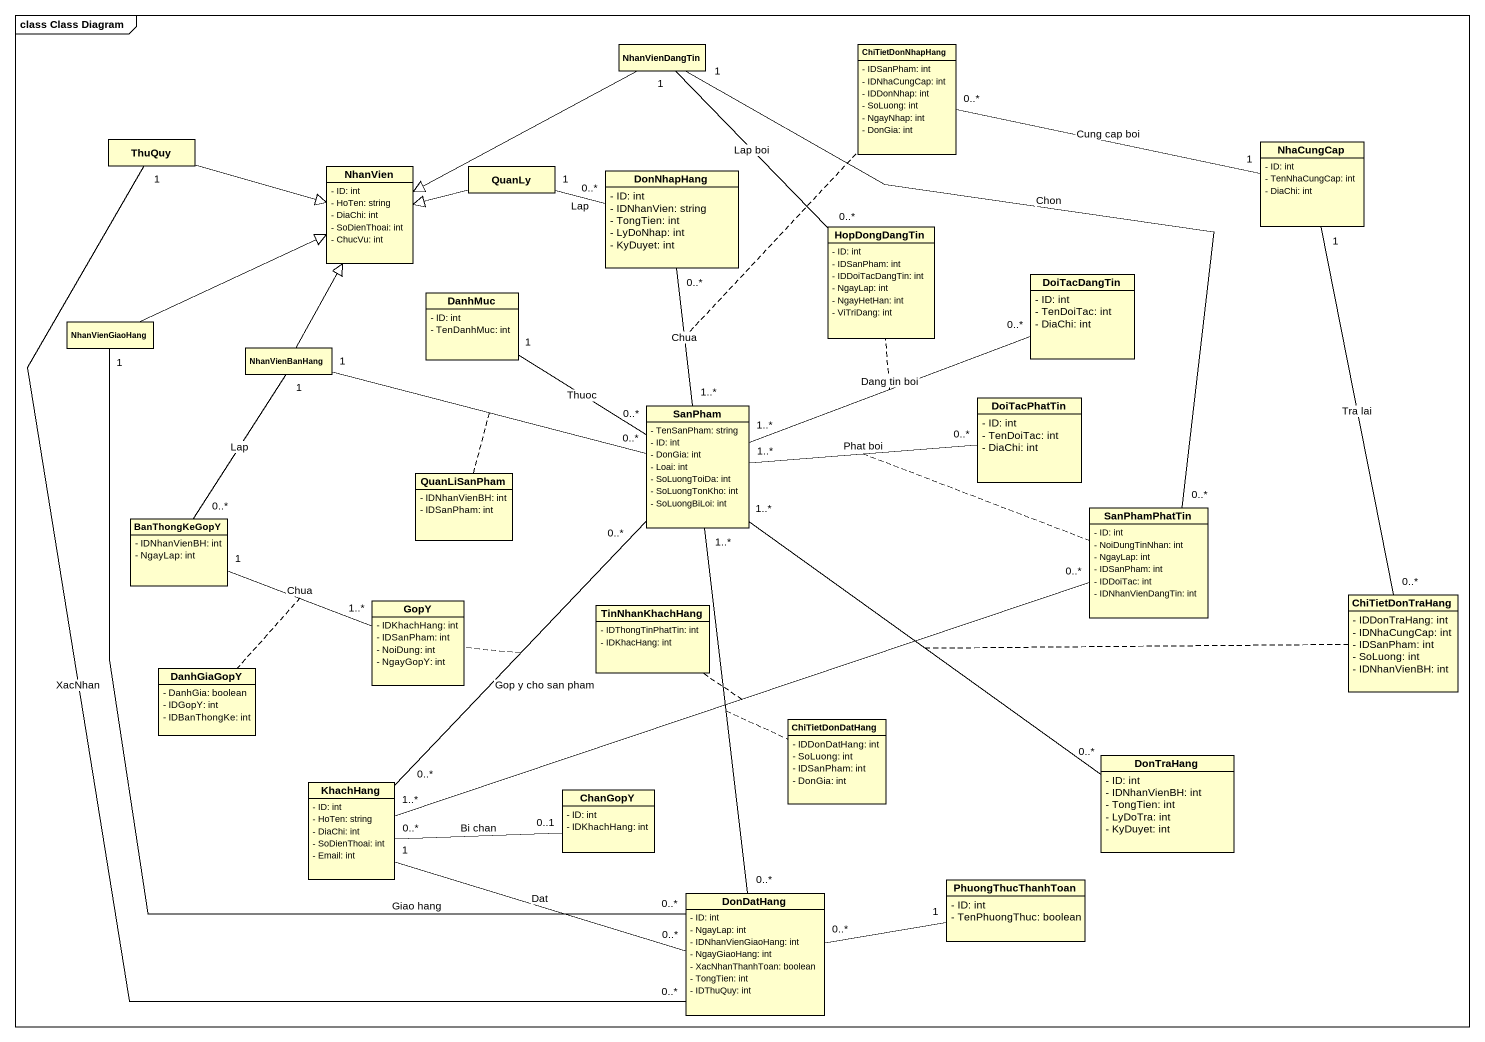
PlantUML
@startuml
mainframe class Class Diagram
hide circle
hide empty members
skinparam classAttributeIconSize 0
class NhanVienDangTin
class ChiTietDonNhapHang {
  - IDSanPham: int
  - IDNhaCungCap: int
  - IDDonNhap: int
  - SoLuong: int
  - NgayNhap: int
  - DonGia: int
}
class ThuQuy
class NhaCungCap {
  - ID: int
  - TenNhaCungCap: int
  - DiaChi: int
}
class NhanVien {
  - ID: int
  - HoTen: string
  - DiaChi: int
  - SoDienThoai: int
  - ChucVu: int
}
class QuanLy
class DonNhapHang {
  - ID: int
  - IDNhanVien: string
  - TongTien: int
  - LyDoNhap: int
  - KyDuyet: int
}
class HopDongDangTin {
  - ID: int
  - IDSanPham: int
  - IDDoiTacDangTin: int
  - NgayLap: int
  - NgayHetHan: int
  - ViTriDang: int
}
class DoiTacDangTin {
  - ID: int
  - TenDoiTac: int
  - DiaChi: int
}
class NhanVienGiaoHang
class DanhMuc {
  - ID: int
  - TenDanhMuc: int
}
class NhanVienBanHang
class SanPham {
  - TenSanPham: string
  - ID: int
  - DonGia: int
  - Loai: int
  - SoLuongToiDa: int
  - SoLuongTonKho: int
  - SoLuongBiLoi: int
}
class DoiTacPhatTin {
  - ID: int
  - TenDoiTac: int
  - DiaChi: int
}
class QuanLiSanPham {
  - IDNhanVienBH: int
  - IDSanPham: int
}
class BanThongKeGopY {
  - IDNhanVienBH: int
  - NgayLap: int
}
class SanPhamPhatTin {
  - ID: int
  - NoiDungTinNhan: int
  - NgayLap: int
  - IDSanPham: int
  - IDDoiTac: int
  - IDNhanVienDangTin: int
}
class GopY {
  - IDKhachHang: int
  - IDSanPham: int
  - NoiDung: int
  - NgayGopY: int
}
class TinNhanKhachHang {
  - IDThongTinPhatTin: int
  - IDKhacHang: int
}
class ChiTietDonTraHang {
  - IDDonTraHang: int
  - IDNhaCungCap: int
  - IDSanPham: int
  - SoLuong: int
  - IDNhanVienBH: int
}
class DanhGiaGopY {
  - DanhGia: boolean
  - IDGopY: int
  - IDBanThongKe: int
}
class ChiTietDonDatHang {
  - IDDonDatHang: int
  - SoLuong: int
  - IDSanPham: int
  - DonGia: int
}
class DonTraHang {
  - ID: int
  - IDNhanVienBH: int
  - TongTien: int
  - LyDoTra: int
  - KyDuyet: int
}
class KhachHang {
  - ID: int
  - HoTen: string
  - DiaChi: int
  - SoDienThoai: int
  - Email: int
}
class ChanGopY {
  - ID: int
  - IDKhachHang: int
}
class PhuongThucThanhToan {
  - ID: int
  - TenPhuongThuc: boolean
}
class DonDatHang {
  - ID: int
  - NgayLap: int
  - IDNhanVienGiaoHang: int
  - NgayGiaoHang: int
  - XacNhanThanhToan: boolean
  - TongTien: int
  - IDThuQuy: int
}
NhanVienDangTin -left-|> NhanVien
NhanVienDangTin "1" -- "0..*" HopDongDangTin : Lap boi
NhanVienDangTin "1" -- "0..*" SanPhamPhatTin : Chon
ThuQuy -right-|> NhanVien
ThuQuy "1" -- "0..*" DonDatHang : XacNhan
NhaCungCap "1" -left- "0..*" ChiTietDonNhapHang : Cung cap boi
NhaCungCap "1" -- "0..*" ChiTietDonTraHang : Tra lai
QuanLy -left-|> NhanVien
QuanLy "1" -right- "0..*" DonNhapHang : Lap
NhanVienGiaoHang -right-|> NhanVien
NhanVienGiaoHang "1" -- "0..*" DonDatHang : Giao hang
NhanVienBanHang -up-|> NhanVien
NhanVienBanHang "1" -- "0..*" BanThongKeGopY : Lap
SanPham "1..*" -up- "0..*" DonNhapHang : Chua
(SanPham, DonNhapHang) .. ChiTietDonNhapHang
SanPham "1..*" -right- "0..*" DoiTacDangTin : Dang tin boi
(SanPham, DoiTacDangTin) .. HopDongDangTin
SanPham "0..*" -up- "1" DanhMuc : Thuoc
SanPham "0..*" -left- "1" NhanVienBanHang
(SanPham, NhanVienBanHang) .. QuanLiSanPham
SanPham "1..*" -right- "0..*" DoiTacPhatTin : Phat boi
(SanPham, DoiTacPhatTin) .. SanPhamPhatTin
SanPham "1..*" -- "0..*" DonTraHang
(SanPham, DonTraHang) .. ChiTietDonTraHang
BanThongKeGopY "1" -right- "1..*" GopY : Chua
(BanThongKeGopY, GopY) .. DanhGiaGopY
SanPhamPhatTin "0..*" -left- "1..*" KhachHang
(SanPhamPhatTin, KhachHang) .. TinNhanKhachHang
KhachHang "0..*" -up- "0..*" SanPham : Gop y cho san pham
(KhachHang, SanPham) .. GopY
KhachHang -up- SanPham
KhachHang "0..*" -right- "0..1" ChanGopY : Bi chan
KhachHang "1" -right- "0..*" DonDatHang : Dat
DonDatHang "0..*" -up- "1..*" SanPham
(DonDatHang, SanPham) .. ChiTietDonDatHang
DonDatHang "0..*" -right- "1" PhuongThucThanhToan
@enduml
